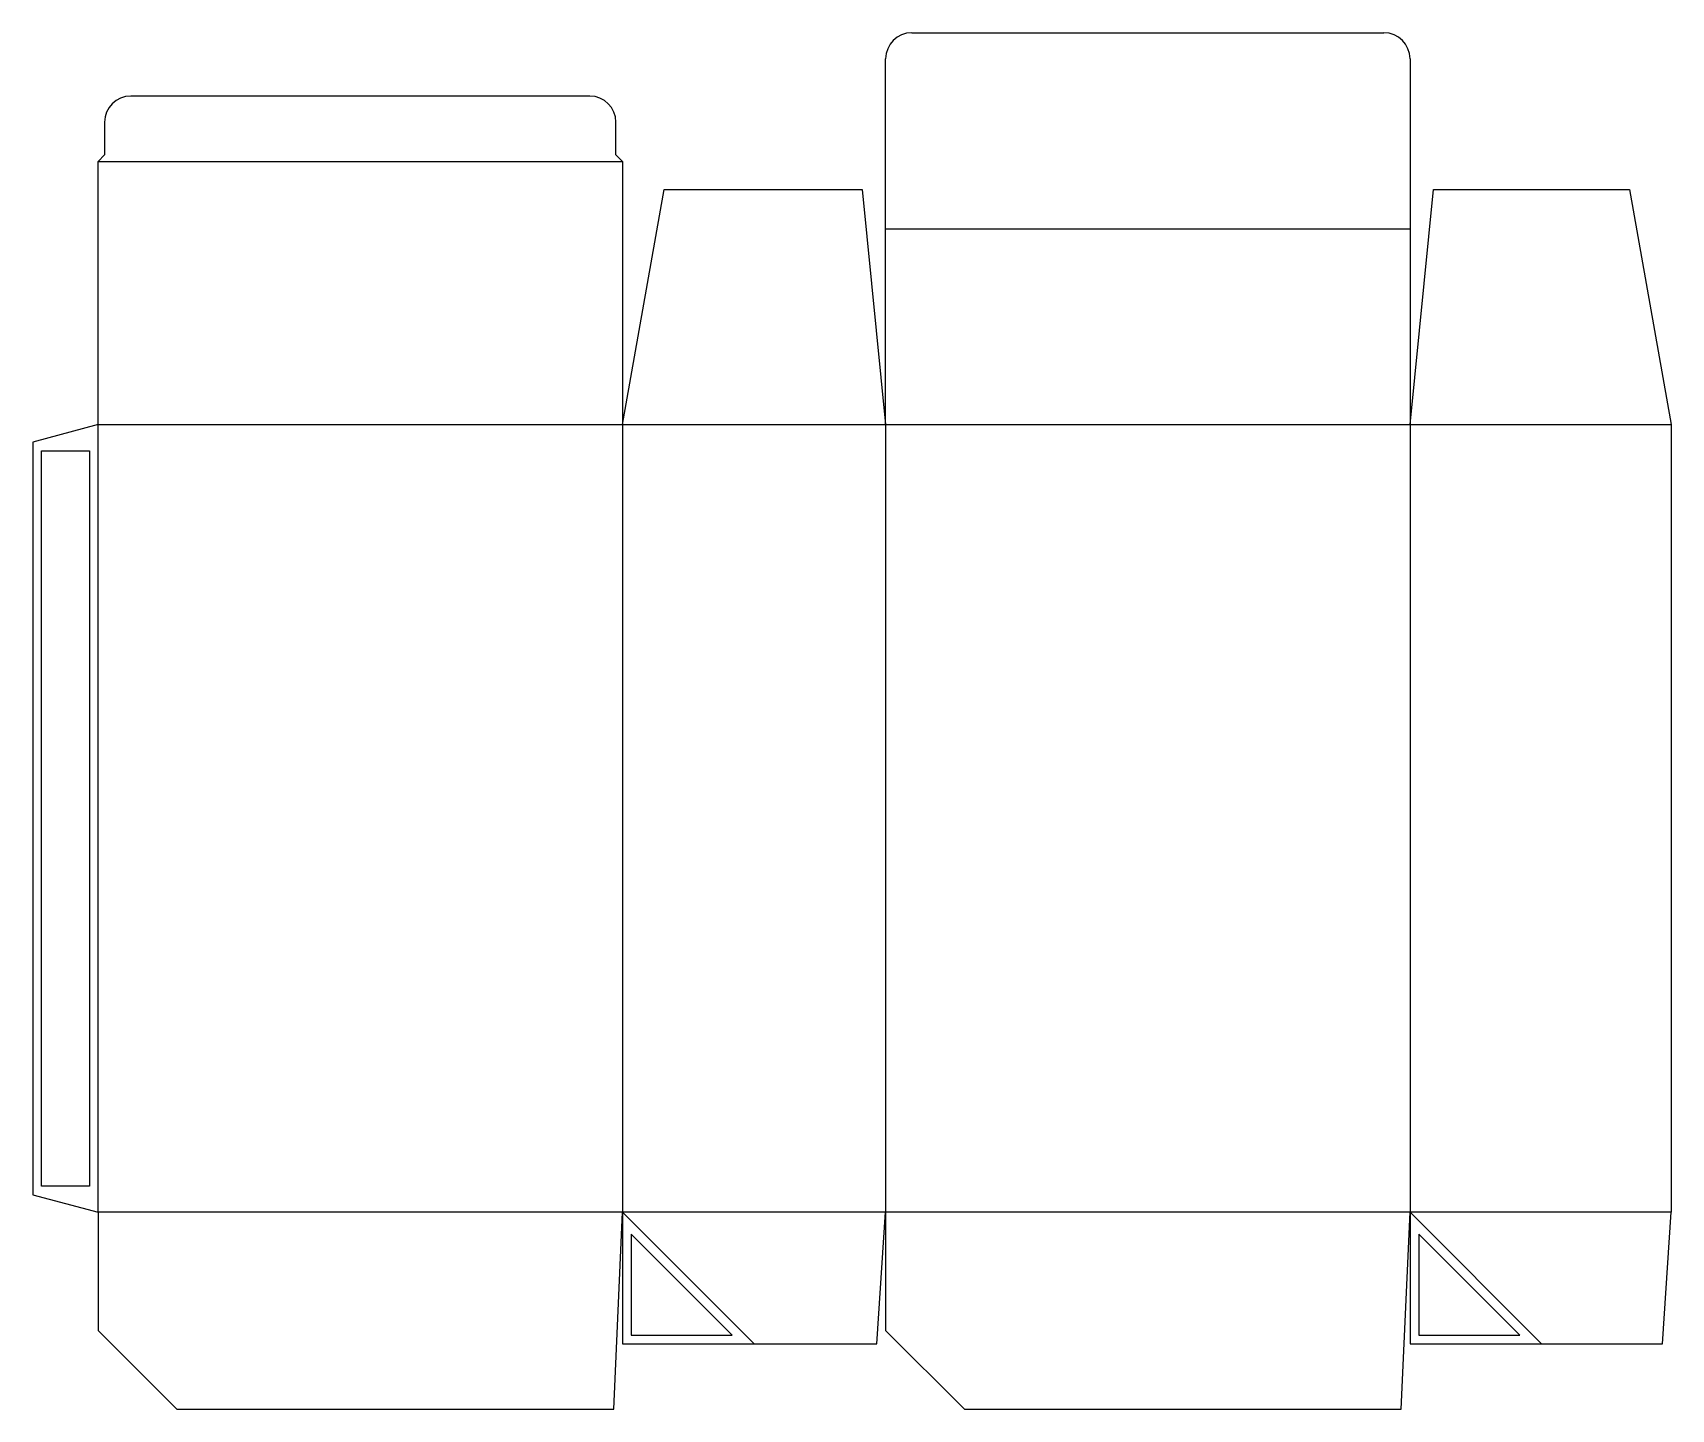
# Model space of a CAD drawing. Header units: millimetres. Extents: x 0 to 376, y 0 to 316.
import ezdxf

# ---------------------------------------------------------------- set-up
doc = ezdxf.new("R2010")
doc.units = ezdxf.units.MM
for name, color, linetype in [('CREASE', 5, 'CONTINUOUS'), ('CUT', 1, 'CONTINUOUS'), ('GLUE', 2, 'CONTINUOUS')]:
    doc.layers.add(name, color=color, linetype=linetype)

msp = doc.modelspace()

# ---------------------------------------------------------------- linework, layer by layer
at = {"layer": 'CREASE'}
for p, q in [((15, 286.575), (135.45, 286.575)), ((195.9, 271.125), (316.35, 271.125)), ((15, 45.225), (15, 226.125)), ((15, 226.125), (135.45, 226.125)), ((135.45, 226.125), (135.45, 45.225)), ((135.45, 226.125), (195.9, 226.125)), ((195.9, 226.125), (195.9, 45.225)), ((195.9, 226.125), (316.35, 226.125)), ((316.35, 226.125), (316.35, 45.225)), ((316.35, 226.125), (376.35, 226.125)), ((135.45, 45.225), (15, 45.225)), ((195.9, 45.225), (135.45, 45.225)), ((135.45, 45.225), (165.675, 15)), ((316.35, 45.225), (195.9, 45.225)), ((376.35, 45.225), (316.35, 45.225)), ((316.35, 45.225), (346.575, 15))]:
    msp.add_line(p, q, dxfattribs=at)
at = {"layer": 'CUT'}
for p, q in [((201.9, 316.125), (310.35, 316.125)), ((195.9, 271.125), (195.9, 310.125)), ((316.35, 310.125), (316.35, 271.125)), ((127.95, 301.575), (22.5, 301.575)), ((16.5, 295.575), (16.5, 288.075)), ((133.95, 288.075), (133.95, 295.575)), ((16.5, 288.075), (15, 286.575)), ((15, 226.125), (15, 286.575)), ((135.45, 286.575), (133.95, 288.075)), ((135.45, 286.575), (135.45, 226.125)), ((135.45, 226.125), (145, 280.125)), ((145, 280.125), (190.5, 280.125)), ((190.5, 280.125), (195.9, 226.125)), ((316.35, 226.125), (321.75, 280.125)), ((321.75, 280.125), (366.8, 280.125)), ((366.8, 280.125), (376.35, 226.125)), ((195.9, 226.125), (195.9, 271.125)), ((316.35, 271.125), (316.35, 226.125)), ((15, 226.125), (0, 222.106)), ((376.35, 226.125), (376.35, 45.225)), ((0, 222.106), (0, 49.244)), ((0, 49.244), (15, 45.225)), ((15, 45.225), (15, 18.09)), ((133.45, 0), (135.45, 45.225)), ((135.45, 45.225), (135.45, 15)), ((193.9, 15), (195.9, 45.225)), ((195.9, 45.225), (195.9, 18.09)), ((314.35, 0), (316.35, 45.225)), ((316.35, 45.225), (316.35, 15)), ((374.35, 15), (376.35, 45.225)), ((15, 18.09), (33.09, 0)), ((195.9, 18.09), (213.99, 0)), ((135.45, 15), (193.9, 15)), ((316.35, 15), (374.35, 15)), ((33.09, 0), (133.45, 0)), ((213.99, 0), (314.35, 0))]:
    msp.add_line(p, q, dxfattribs=at)
for centre, start, end in [((201.9, 310.125), 90, 180), ((310.35, 310.125), 0, 90), ((22.5, 295.575), 90, 180), ((127.95, 295.575), 0, 90)]:
    msp.add_arc(centre, 6, start, end, dxfattribs=at)
at = {"layer": 'GLUE'}
for p, q in [((2, 220.106), (13, 220.106)), ((2, 51.244), (2, 220.106)), ((13, 220.106), (13, 51.244)), ((13, 51.244), (2, 51.244)), ((137.45, 40.225), (137.45, 17)), ((160.675, 17), (137.45, 40.225)), ((318.35, 40.225), (318.35, 17)), ((341.575, 17), (318.35, 40.225)), ((137.45, 17), (160.675, 17)), ((318.35, 17), (341.575, 17))]:
    msp.add_line(p, q, dxfattribs=at)

doc.saveas('drawing.dxf')
